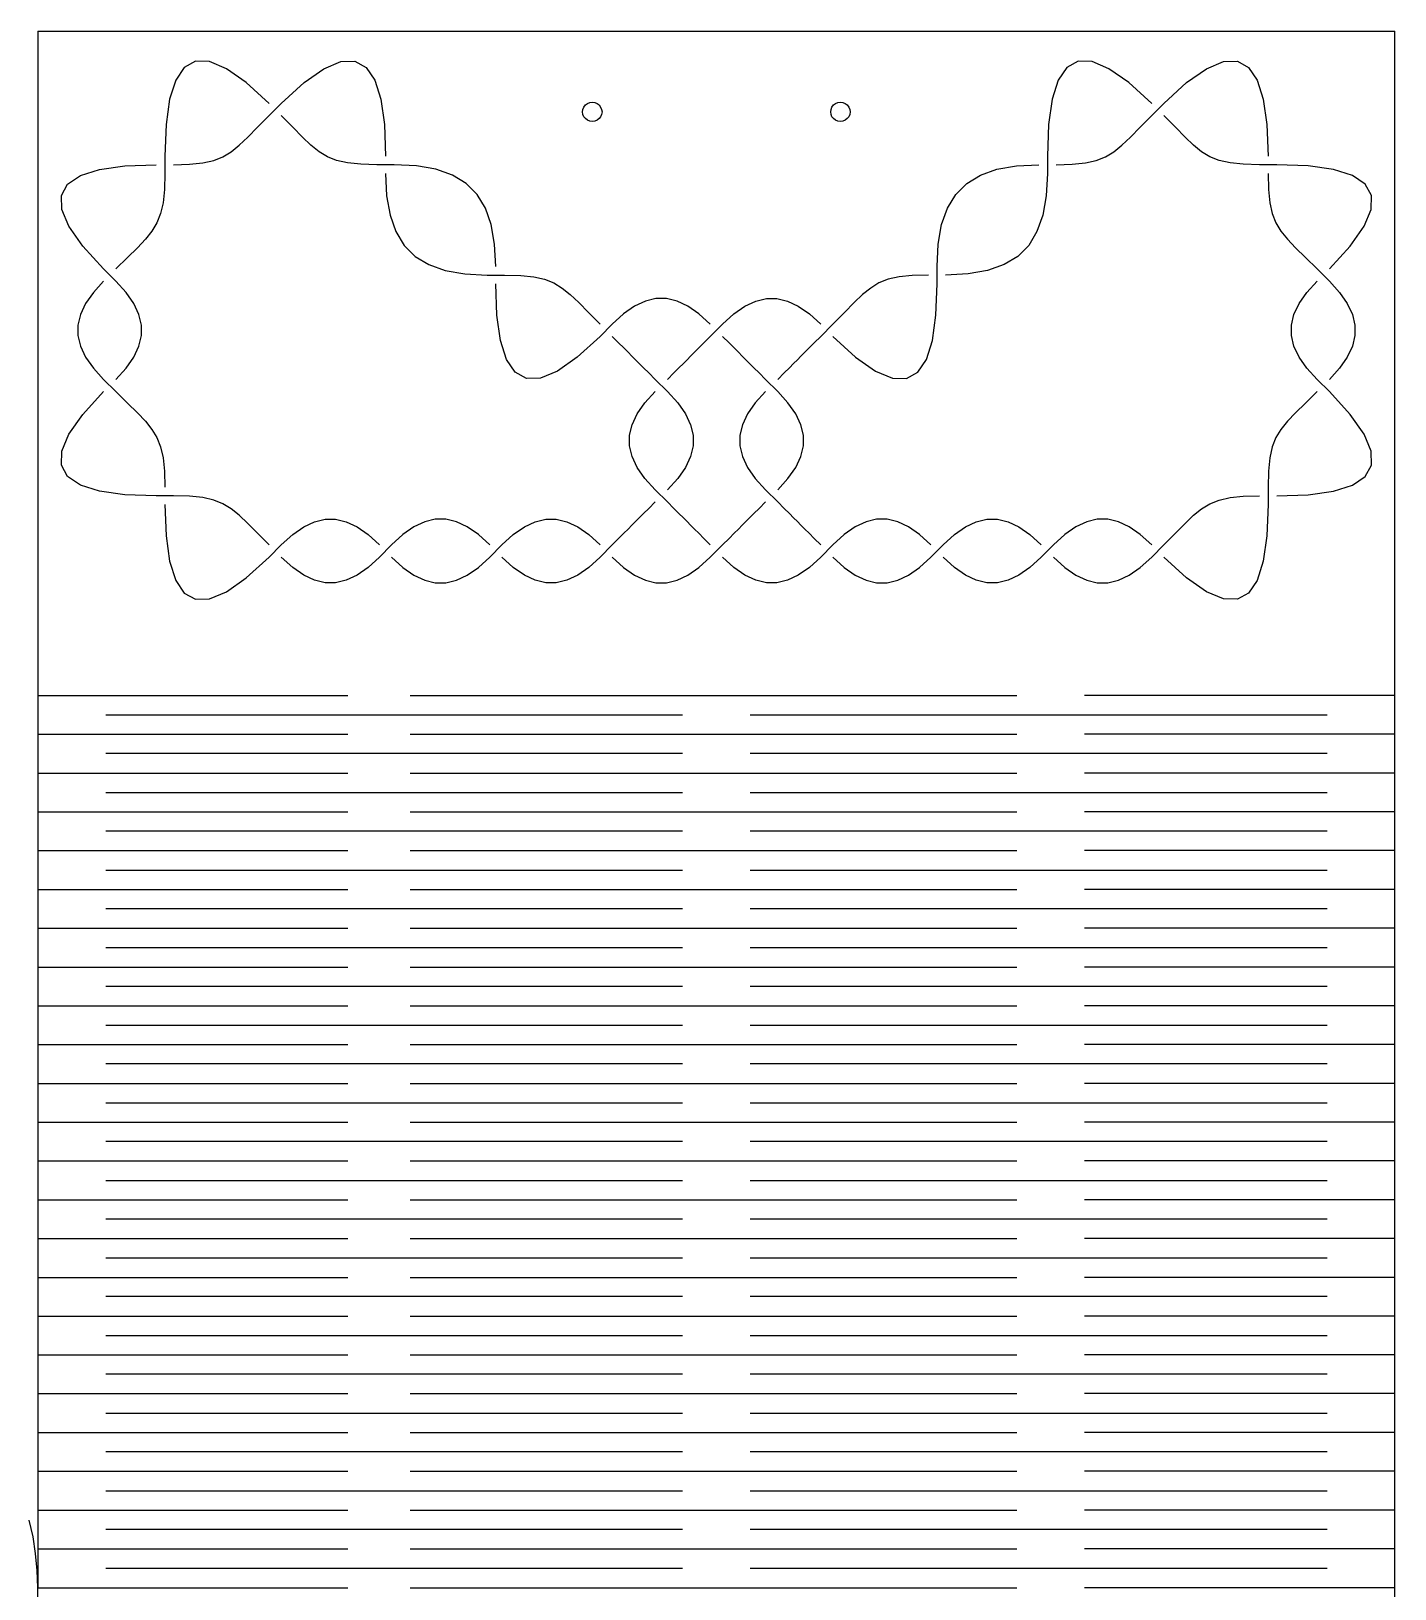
# Model space of a CAD drawing. Extents: x -112 to 112, y -170 to 170.
# Drawn here: x 0.1 to 111.8, y 40.9 to 168.4 of the extents above; entities that cross this region are included whole.
import ezdxf

# ---------------------------------------------------------------- set-up
doc = ezdxf.new("R2010")
doc.units = 0
doc.header["$MEASUREMENT"] = 0
doc.layers.get('0').update_dxf_attribs({"linetype": 'CONTINUOUS'})

msp = doc.modelspace()

# ---------------------------------------------------------------- linework, layer by layer
for p, q in [((0.64, 168.35), (111.76, 168.35)), ((0.64, 168.35), (0.64, 40.95)), ((111.76, 18.73), (111.76, 168.35)), ((13.55, 165.89), (12.63, 165.38)), ((14.7, 165.86), (13.55, 165.89)), ((16.09, 165.28), (14.7, 165.86)), ((24.07, 165.28), (25.45, 165.86)), ((25.45, 165.86), (26.6, 165.89)), ((26.6, 165.89), (27.52, 165.38)), ((85.82, 165.89), (84.9, 165.38)), ((86.97, 165.86), (85.82, 165.89)), ((88.35, 165.28), (86.97, 165.86)), ((96.34, 165.28), (97.72, 165.86)), ((97.72, 165.86), (98.87, 165.89)), ((98.87, 165.89), (99.79, 165.38)), ((12.63, 165.38), (11.93, 164.34)), ((17.71, 164.14), (16.09, 165.28)), ((22.45, 164.14), (24.07, 165.28)), ((27.52, 165.38), (28.23, 164.34)), ((84.9, 165.38), (84.19, 164.34)), ((89.98, 164.14), (88.35, 165.28)), ((94.71, 164.14), (96.34, 165.28)), ((99.79, 165.38), (100.5, 164.34)), ((11.93, 164.34), (11.43, 162.78)), ((19.58, 162.44), (17.71, 164.14)), ((20.58, 162.44), (22.45, 164.14)), ((28.23, 164.34), (28.72, 162.78)), ((84.19, 164.34), (83.7, 162.78)), ((91.85, 162.44), (89.98, 164.14)), ((92.85, 162.44), (94.71, 164.14)), ((100.5, 164.34), (100.99, 162.78)), ((11.43, 162.78), (11.14, 160.7)), ((19.58, 161.44), (20.58, 162.44)), ((28.72, 162.78), (29.02, 160.7)), ((45.25, 161.75), (45.28, 161.95)), ((45.28, 161.95), (45.35, 162.14)), ((45.35, 162.14), (45.48, 162.31)), ((45.48, 162.31), (45.64, 162.44)), ((45.64, 162.44), (45.84, 162.51)), ((45.84, 162.51), (46.04, 162.54)), ((46.04, 162.54), (46.25, 162.51)), ((46.25, 162.51), (46.44, 162.44)), ((46.44, 162.44), (46.6, 162.31)), ((46.6, 162.31), (46.73, 162.14)), ((46.73, 162.14), (46.81, 161.95)), ((46.81, 161.95), (46.84, 161.75)), ((65.57, 161.75), (65.6, 161.95)), ((65.6, 161.95), (65.67, 162.14)), ((65.67, 162.14), (65.8, 162.31)), ((65.8, 162.31), (65.96, 162.44)), ((65.96, 162.44), (66.16, 162.51)), ((66.16, 162.51), (66.36, 162.54)), ((66.36, 162.54), (66.57, 162.51)), ((66.57, 162.51), (66.76, 162.44)), ((66.76, 162.44), (66.92, 162.31)), ((66.92, 162.31), (67.05, 162.14)), ((67.05, 162.14), (67.13, 161.95)), ((67.13, 161.95), (67.16, 161.75)), ((83.7, 162.78), (83.41, 160.7)), ((91.85, 161.44), (92.85, 162.44)), ((100.99, 162.78), (101.28, 160.7)), ((11.14, 160.7), (11.04, 158.13)), ((18.64, 160.48), (19.58, 161.44)), ((21.52, 160.48), (20.58, 161.44)), ((29.02, 160.7), (29.11, 158.13)), ((45.28, 161.54), (45.25, 161.75)), ((45.35, 161.35), (45.28, 161.54)), ((45.48, 161.19), (45.35, 161.35)), ((45.64, 161.06), (45.48, 161.19)), ((45.84, 160.98), (45.64, 161.06)), ((46.04, 160.95), (45.84, 160.98)), ((46.25, 160.98), (46.04, 160.95)), ((46.44, 161.06), (46.25, 160.98)), ((46.6, 161.19), (46.44, 161.06)), ((46.73, 161.35), (46.6, 161.19)), ((46.81, 161.54), (46.73, 161.35)), ((46.84, 161.75), (46.81, 161.54)), ((65.6, 161.54), (65.57, 161.75)), ((65.67, 161.35), (65.6, 161.54)), ((65.8, 161.19), (65.67, 161.35)), ((65.96, 161.06), (65.8, 161.19)), ((66.16, 160.98), (65.96, 161.06)), ((66.36, 160.95), (66.16, 160.98)), ((66.57, 160.98), (66.36, 160.95)), ((66.76, 161.06), (66.57, 160.98)), ((66.92, 161.19), (66.76, 161.06)), ((67.05, 161.35), (66.92, 161.19)), ((67.13, 161.54), (67.05, 161.35)), ((67.16, 161.75), (67.13, 161.54)), ((83.41, 160.7), (83.31, 158.13)), ((90.9, 160.48), (91.85, 161.44)), ((93.79, 160.48), (92.85, 161.44)), ((101.28, 160.7), (101.38, 158.13)), ((17.14, 159.01), (17.84, 159.68)), ((17.84, 159.68), (18.64, 160.48)), ((22.31, 159.68), (21.52, 160.48)), ((23.01, 159.01), (22.31, 159.68)), ((89.41, 159.01), (90.11, 159.68)), ((90.11, 159.68), (90.9, 160.48)), ((94.58, 159.68), (93.79, 160.48)), ((95.28, 159.01), (94.58, 159.68)), ((11.04, 158.13), (11.04, 156.71)), ((15.8, 158.07), (16.48, 158.48)), ((16.48, 158.48), (17.14, 159.01)), ((23.67, 158.48), (23.01, 159.01)), ((24.35, 158.07), (23.67, 158.48)), ((83.31, 158.13), (83.31, 156.71)), ((88.07, 158.07), (88.75, 158.48)), ((88.75, 158.48), (89.41, 159.01)), ((95.94, 158.48), (95.28, 159.01)), ((96.62, 158.07), (95.94, 158.48)), ((4.13, 156.54), (5.69, 157.03)), ((5.69, 157.03), (7.76, 157.32)), ((7.76, 157.32), (10.34, 157.42)), ((11.75, 157.42), (13.07, 157.46)), ((13.07, 157.46), (14.15, 157.57)), ((14.15, 157.57), (15.04, 157.77)), ((15.04, 157.77), (15.8, 158.07)), ((25.11, 157.77), (24.35, 158.07)), ((26, 157.57), (25.11, 157.77)), ((27.08, 157.46), (26, 157.57)), ((28.41, 157.42), (27.08, 157.46)), ((29.82, 157.42), (28.41, 157.42)), ((31.65, 157.33), (29.82, 157.42)), ((33.24, 157.05), (31.65, 157.33)), ((34.59, 156.57), (33.24, 157.05)), ((77.83, 156.57), (79.18, 157.05)), ((79.18, 157.05), (80.77, 157.33)), ((80.77, 157.33), (82.61, 157.42)), ((84.02, 157.42), (85.34, 157.46)), ((85.34, 157.46), (86.42, 157.57)), ((86.42, 157.57), (87.31, 157.77)), ((87.31, 157.77), (88.07, 158.07)), ((97.38, 157.77), (96.62, 158.07)), ((98.27, 157.57), (97.38, 157.77)), ((99.35, 157.46), (98.27, 157.57)), ((100.67, 157.42), (99.35, 157.46)), ((102.09, 157.42), (100.67, 157.42)), ((104.66, 157.32), (102.09, 157.42)), ((106.73, 157.03), (104.66, 157.32)), ((108.3, 156.54), (106.73, 157.03)), ((2.57, 154.91), (3.08, 155.83)), ((3.08, 155.83), (4.13, 156.54)), ((11.04, 156.71), (11.01, 155.39)), ((29.11, 156.71), (29.2, 154.88)), ((35.71, 155.89), (34.59, 156.57)), ((36.61, 154.99), (35.71, 155.89)), ((75.81, 154.99), (76.71, 155.89)), ((76.71, 155.89), (77.83, 156.57)), ((83.31, 156.71), (83.22, 154.88)), ((101.38, 156.71), (101.41, 155.39)), ((109.34, 155.83), (108.3, 156.54)), ((109.85, 154.91), (109.34, 155.83)), ((2.6, 153.76), (2.57, 154.91)), ((10.9, 154.31), (10.69, 153.42)), ((11.01, 155.39), (10.9, 154.31)), ((29.2, 154.88), (29.48, 153.29)), ((37.29, 153.87), (36.61, 154.99)), ((75.13, 153.87), (75.81, 154.99)), ((83.22, 154.88), (82.94, 153.29)), ((101.41, 155.39), (101.53, 154.31)), ((101.53, 154.31), (101.73, 153.42)), ((109.82, 153.76), (109.85, 154.91)), ((3.18, 152.38), (2.6, 153.76)), ((10.69, 153.42), (10.39, 152.66)), ((29.48, 153.29), (29.96, 151.94)), ((37.77, 152.52), (37.29, 153.87)), ((74.65, 152.52), (75.13, 153.87)), ((82.94, 153.29), (82.46, 151.94)), ((101.73, 153.42), (102.03, 152.66)), ((109.24, 152.38), (109.82, 153.76)), ((4.32, 150.76), (3.18, 152.38)), ((9.98, 151.98), (9.45, 151.32)), ((10.39, 152.66), (9.98, 151.98)), ((29.96, 151.94), (30.64, 150.82)), ((38.05, 150.93), (37.77, 152.52)), ((74.37, 150.93), (74.65, 152.52)), ((82.46, 151.94), (81.78, 150.82)), ((102.03, 152.66), (102.44, 151.98)), ((102.44, 151.98), (102.97, 151.32)), ((108.1, 150.76), (109.24, 152.38)), ((6.03, 148.89), (4.32, 150.76)), ((8.79, 150.62), (7.98, 149.83)), ((9.45, 151.32), (8.79, 150.62)), ((30.64, 150.82), (31.54, 149.92)), ((38.14, 149.09), (38.05, 150.93)), ((74.28, 149.09), (74.37, 150.93)), ((81.78, 150.82), (80.88, 149.92)), ((102.97, 151.32), (103.64, 150.62)), ((103.64, 150.62), (104.44, 149.83)), ((106.4, 148.89), (108.1, 150.76)), ((7.98, 149.83), (7.03, 148.89)), ((31.54, 149.92), (32.66, 149.24)), ((32.66, 149.24), (34.01, 148.76)), ((79.76, 149.24), (78.41, 148.76)), ((80.88, 149.92), (79.76, 149.24)), ((104.44, 149.83), (105.4, 148.89)), ((7.03, 147.89), (6.03, 148.89)), ((34.01, 148.76), (35.6, 148.48)), ((35.6, 148.48), (37.44, 148.39)), ((37.44, 148.39), (38.85, 148.39)), ((38.85, 148.39), (40.18, 148.35)), ((40.18, 148.35), (41.25, 148.24)), ((41.25, 148.24), (42.14, 148.04)), ((42.14, 148.04), (42.9, 147.74)), ((70.28, 148.04), (69.52, 147.74)), ((71.17, 148.24), (70.28, 148.04)), ((72.25, 148.35), (71.17, 148.24)), ((73.57, 148.39), (72.25, 148.35)), ((74.28, 147.68), (74.28, 149.09)), ((76.82, 148.48), (74.98, 148.39)), ((78.41, 148.76), (76.82, 148.48)), ((105.4, 148.89), (106.4, 147.89)), ((5.19, 146.96), (4.55, 146.05)), ((6.03, 147.89), (5.19, 146.96)), ((7.87, 146.96), (7.03, 147.89)), ((8.5, 146.05), (7.87, 146.96)), ((38.24, 145.11), (38.14, 147.68)), ((42.9, 147.74), (43.58, 147.32)), ((43.58, 147.32), (44.24, 146.79)), ((44.24, 146.79), (44.94, 146.13)), ((68.18, 146.79), (67.48, 146.13)), ((68.84, 147.32), (68.18, 146.79)), ((69.52, 147.74), (68.84, 147.32)), ((74.18, 145.11), (74.28, 147.68)), ((103.92, 146.05), (104.56, 146.96)), ((104.56, 146.96), (105.4, 147.89)), ((106.4, 147.89), (107.24, 146.96)), ((107.24, 146.96), (107.87, 146.05)), ((4.55, 146.05), (4.13, 145.17)), ((8.92, 145.17), (8.5, 146.05)), ((44.94, 146.13), (45.74, 145.33)), ((49.51, 145.84), (48.61, 145.21)), ((50.39, 146.26), (49.51, 145.84)), ((51.26, 146.47), (50.39, 146.26)), ((52.13, 146.47), (51.26, 146.47)), ((53, 146.26), (52.13, 146.47)), ((53.88, 145.84), (53, 146.26)), ((54.78, 145.21), (53.88, 145.84)), ((57.64, 145.21), (58.54, 145.84)), ((58.54, 145.84), (59.43, 146.26)), ((59.43, 146.26), (60.3, 146.47)), ((60.3, 146.47), (61.16, 146.47)), ((61.16, 146.47), (62.03, 146.26)), ((62.03, 146.26), (62.91, 145.84)), ((62.91, 145.84), (63.82, 145.21)), ((67.48, 146.13), (66.69, 145.33)), ((103.5, 145.17), (103.92, 146.05)), ((107.87, 146.05), (108.29, 145.17)), ((4.13, 145.17), (3.92, 144.3)), ((3.92, 144.3), (3.92, 143.44)), ((9.13, 144.3), (8.92, 145.17)), ((9.13, 143.44), (9.13, 144.3)), ((38.53, 143.03), (38.24, 145.11)), ((45.74, 145.33), (46.68, 144.37)), ((47.68, 144.37), (46.68, 143.37)), ((48.61, 145.21), (47.68, 144.37)), ((55.71, 144.37), (54.78, 145.21)), ((55.71, 143.37), (56.71, 144.37)), ((56.71, 144.37), (57.64, 145.21)), ((63.82, 145.21), (64.75, 144.37)), ((65.74, 144.37), (64.75, 143.37)), ((66.69, 145.33), (65.74, 144.37)), ((73.89, 143.03), (74.18, 145.11)), ((103.29, 144.3), (103.5, 145.17)), ((103.29, 143.44), (103.29, 144.3)), ((108.29, 145.17), (108.5, 144.3)), ((108.5, 144.3), (108.5, 143.44)), ((3.92, 143.44), (4.13, 142.57)), ((8.92, 142.57), (9.13, 143.44)), ((39.03, 141.47), (38.53, 143.03)), ((46.68, 143.37), (44.81, 141.66)), ((47.68, 143.37), (48.2, 142.84)), ((48.2, 142.84), (48.63, 142.42)), ((54.76, 142.42), (55.19, 142.84)), ((55.19, 142.84), (55.71, 143.37)), ((57.24, 142.84), (56.71, 143.37)), ((57.66, 142.42), (57.24, 142.84)), ((64.22, 142.84), (63.8, 142.42)), ((64.75, 143.37), (64.22, 142.84)), ((65.74, 143.37), (67.61, 141.66)), ((73.4, 141.47), (73.89, 143.03)), ((103.5, 142.57), (103.29, 143.44)), ((108.5, 143.44), (108.29, 142.57)), ((4.13, 142.57), (4.55, 141.68)), ((4.55, 141.68), (5.19, 140.78)), ((7.87, 140.78), (8.5, 141.68)), ((8.5, 141.68), (8.92, 142.57)), ((44.81, 141.66), (43.19, 140.52)), ((48.63, 142.42), (48.98, 142.07)), ((48.98, 142.07), (49.29, 141.76)), ((49.29, 141.76), (49.58, 141.46)), ((53.81, 141.46), (54.1, 141.76)), ((54.1, 141.76), (54.41, 142.07)), ((54.41, 142.07), (54.76, 142.42)), ((58.01, 142.07), (57.66, 142.42)), ((58.32, 141.76), (58.01, 142.07)), ((58.62, 141.46), (58.32, 141.76)), ((63.13, 141.76), (62.84, 141.46)), ((63.44, 142.07), (63.13, 141.76)), ((63.8, 142.42), (63.44, 142.07)), ((67.61, 141.66), (69.24, 140.52)), ((103.92, 141.68), (103.5, 142.57)), ((104.56, 140.78), (103.92, 141.68)), ((107.87, 141.68), (107.24, 140.78)), ((108.29, 142.57), (107.87, 141.68)), ((5.19, 140.78), (6.03, 139.85)), ((7.03, 139.85), (7.87, 140.78)), ((39.73, 140.43), (39.03, 141.47)), ((40.66, 139.92), (39.73, 140.43)), ((43.19, 140.52), (41.8, 139.94)), ((49.58, 141.46), (49.89, 141.16)), ((49.89, 141.16), (50.24, 140.8)), ((50.24, 140.8), (50.67, 140.38)), ((50.67, 140.38), (51.2, 139.85)), ((52.19, 139.85), (52.72, 140.38)), ((52.72, 140.38), (53.14, 140.8)), ((53.14, 140.8), (53.5, 141.16)), ((53.5, 141.16), (53.81, 141.46)), ((58.93, 141.16), (58.62, 141.46)), ((59.28, 140.8), (58.93, 141.16)), ((59.7, 140.38), (59.28, 140.8)), ((60.23, 139.85), (59.7, 140.38)), ((61.75, 140.38), (61.23, 139.85)), ((62.18, 140.8), (61.75, 140.38)), ((62.53, 141.16), (62.18, 140.8)), ((62.84, 141.46), (62.53, 141.16)), ((69.24, 140.52), (70.62, 139.94)), ((71.77, 139.92), (72.69, 140.43)), ((72.69, 140.43), (73.4, 141.47)), ((105.4, 139.85), (104.56, 140.78)), ((107.24, 140.78), (106.4, 139.85)), ((6.03, 139.85), (7.03, 138.85)), ((41.8, 139.94), (40.66, 139.92)), ((51.2, 139.85), (52.19, 138.85)), ((61.23, 138.85), (60.23, 139.85)), ((70.62, 139.94), (71.77, 139.92)), ((106.4, 138.85), (105.4, 139.85)), ((4.32, 136.98), (6.03, 138.85)), ((7.03, 138.85), (7.98, 137.91)), ((7.98, 137.91), (8.79, 137.12)), ((49.72, 137.02), (50.35, 137.92)), ((50.35, 137.92), (51.2, 138.85)), ((52.19, 138.85), (53.04, 137.92)), ((53.04, 137.92), (53.67, 137.02)), ((59.39, 137.92), (58.76, 137.02)), ((60.23, 138.85), (59.39, 137.92)), ((62.07, 137.92), (61.23, 138.85)), ((62.7, 137.02), (62.07, 137.92)), ((104.44, 137.91), (103.64, 137.12)), ((105.4, 138.85), (104.44, 137.91)), ((108.1, 136.98), (106.4, 138.85)), ((3.18, 135.36), (4.32, 136.98)), ((8.79, 137.12), (9.45, 136.42)), ((49.3, 136.14), (49.72, 137.02)), ((53.67, 137.02), (54.09, 136.14)), ((58.76, 137.02), (58.34, 136.14)), ((63.12, 136.14), (62.7, 137.02)), ((103.64, 137.12), (102.97, 136.42)), ((109.24, 135.36), (108.1, 136.98)), ((2.6, 133.98), (3.18, 135.36)), ((9.45, 136.42), (9.98, 135.76)), ((9.98, 135.76), (10.39, 135.08)), ((49.09, 135.27), (49.3, 136.14)), ((49.09, 134.4), (49.09, 135.27)), ((54.09, 136.14), (54.3, 135.27)), ((54.3, 135.27), (54.3, 134.4)), ((58.34, 136.14), (58.13, 135.27)), ((58.13, 135.27), (58.13, 134.4)), ((63.33, 135.27), (63.12, 136.14)), ((63.33, 134.4), (63.33, 135.27)), ((102.44, 135.76), (102.03, 135.08)), ((102.97, 136.42), (102.44, 135.76)), ((109.82, 133.98), (109.24, 135.36)), ((2.57, 132.83), (2.6, 133.98)), ((10.39, 135.08), (10.69, 134.32)), ((10.69, 134.32), (10.9, 133.43)), ((49.3, 133.53), (49.09, 134.4)), ((54.3, 134.4), (54.09, 133.53)), ((58.13, 134.4), (58.34, 133.53)), ((63.12, 133.53), (63.33, 134.4)), ((101.73, 134.32), (101.53, 133.43)), ((102.03, 135.08), (101.73, 134.32)), ((109.85, 132.83), (109.82, 133.98)), ((3.08, 131.91), (2.57, 132.83)), ((10.9, 133.43), (11.01, 132.35)), ((49.72, 132.65), (49.3, 133.53)), ((50.35, 131.75), (49.72, 132.65)), ((53.67, 132.65), (53.04, 131.75)), ((54.09, 133.53), (53.67, 132.65)), ((58.34, 133.53), (58.76, 132.65)), ((58.76, 132.65), (59.39, 131.75)), ((62.07, 131.75), (62.7, 132.65)), ((62.7, 132.65), (63.12, 133.53)), ((101.53, 133.43), (101.41, 132.35)), ((109.34, 131.91), (109.85, 132.83)), ((4.13, 131.2), (3.08, 131.91)), ((11.01, 132.35), (11.04, 131.03)), ((51.2, 130.82), (50.35, 131.75)), ((53.04, 131.75), (52.19, 130.82)), ((59.39, 131.75), (60.23, 130.82)), ((61.23, 130.82), (62.07, 131.75)), ((101.41, 132.35), (101.38, 131.03)), ((108.3, 131.2), (109.34, 131.91)), ((5.69, 130.71), (4.13, 131.2)), ((7.76, 130.41), (5.69, 130.71)), ((10.34, 130.32), (7.76, 130.41)), ((11.75, 130.32), (10.34, 130.32)), ((13.07, 130.28), (11.75, 130.32)), ((14.15, 130.17), (13.07, 130.28)), ((15.04, 129.97), (14.15, 130.17)), ((52.19, 129.82), (51.2, 130.82)), ((60.23, 130.82), (61.23, 129.82)), ((97.38, 129.97), (98.27, 130.17)), ((98.27, 130.17), (99.35, 130.28)), ((99.35, 130.28), (100.67, 130.32)), ((101.38, 131.03), (101.38, 129.61)), ((102.09, 130.32), (104.66, 130.41)), ((104.66, 130.41), (106.73, 130.71)), ((106.73, 130.71), (108.3, 131.2)), ((11.04, 129.61), (11.14, 127.04)), ((15.8, 129.67), (15.04, 129.97)), ((16.48, 129.26), (15.8, 129.67)), ((17.14, 128.73), (16.48, 129.26)), ((50.24, 128.87), (49.89, 128.52)), ((50.67, 129.29), (50.24, 128.87)), ((51.2, 129.82), (50.67, 129.29)), ((52.72, 129.29), (52.19, 129.82)), ((53.14, 128.87), (52.72, 129.29)), ((53.5, 128.52), (53.14, 128.87)), ((58.93, 128.52), (59.28, 128.87)), ((59.28, 128.87), (59.7, 129.29)), ((59.7, 129.29), (60.23, 129.82)), ((61.23, 129.82), (61.75, 129.29)), ((61.75, 129.29), (62.18, 128.87)), ((62.18, 128.87), (62.53, 128.52)), ((95.28, 128.73), (95.94, 129.26)), ((95.94, 129.26), (96.62, 129.67)), ((96.62, 129.67), (97.38, 129.97)), ((101.38, 129.61), (101.28, 127.04)), ((17.84, 128.06), (17.14, 128.73)), ((18.64, 127.26), (17.84, 128.06)), ((21.51, 127.14), (22.41, 127.77)), ((22.41, 127.77), (23.29, 128.2)), ((23.29, 128.2), (24.16, 128.41)), ((24.16, 128.41), (25.03, 128.41)), ((25.03, 128.41), (25.9, 128.2)), ((25.9, 128.2), (26.78, 127.77)), ((26.78, 127.77), (27.68, 127.14)), ((31.44, 127.77), (30.54, 127.14)), ((32.32, 128.2), (31.44, 127.77)), ((33.19, 128.41), (32.32, 128.2)), ((34.06, 128.41), (33.19, 128.41)), ((34.93, 128.2), (34.06, 128.41)), ((35.81, 127.77), (34.93, 128.2)), ((36.72, 127.14), (35.81, 127.77)), ((39.57, 127.14), (40.48, 127.77)), ((40.48, 127.77), (41.36, 128.2)), ((41.36, 128.2), (42.23, 128.41)), ((42.23, 128.41), (43.09, 128.41)), ((43.09, 128.41), (43.96, 128.2)), ((43.96, 128.2), (44.85, 127.77)), ((44.85, 127.77), (45.75, 127.14)), ((48.98, 127.6), (48.63, 127.25)), ((49.29, 127.91), (48.98, 127.6)), ((49.58, 128.21), (49.29, 127.91)), ((49.89, 128.52), (49.58, 128.21)), ((53.81, 128.21), (53.5, 128.52)), ((54.1, 127.91), (53.81, 128.21)), ((54.41, 127.6), (54.1, 127.91)), ((54.76, 127.25), (54.41, 127.6)), ((57.66, 127.25), (58.01, 127.6)), ((58.01, 127.6), (58.32, 127.91)), ((58.32, 127.91), (58.62, 128.21)), ((58.62, 128.21), (58.93, 128.52)), ((62.53, 128.52), (62.84, 128.21)), ((62.84, 128.21), (63.13, 127.91)), ((63.13, 127.91), (63.44, 127.6)), ((63.44, 127.6), (63.8, 127.25)), ((67.58, 127.77), (66.67, 127.14)), ((68.46, 128.2), (67.58, 127.77)), ((69.33, 128.41), (68.46, 128.2)), ((70.2, 128.41), (69.33, 128.41)), ((71.07, 128.2), (70.2, 128.41)), ((71.95, 127.77), (71.07, 128.2)), ((72.85, 127.14), (71.95, 127.77)), ((75.71, 127.14), (76.61, 127.77)), ((76.61, 127.77), (77.49, 128.2)), ((77.49, 128.2), (78.36, 128.41)), ((78.36, 128.41), (79.23, 128.41)), ((79.23, 128.41), (80.1, 128.2)), ((80.1, 128.2), (80.98, 127.77)), ((80.98, 127.77), (81.88, 127.14)), ((85.64, 127.77), (84.74, 127.14)), ((86.53, 128.2), (85.64, 127.77)), ((87.4, 128.41), (86.53, 128.2)), ((88.26, 128.41), (87.4, 128.41)), ((89.13, 128.2), (88.26, 128.41)), ((90.01, 127.77), (89.13, 128.2)), ((90.92, 127.14), (90.01, 127.77)), ((93.79, 127.26), (94.58, 128.06)), ((94.58, 128.06), (95.28, 128.73)), ((11.14, 127.04), (11.43, 124.96)), ((19.58, 126.3), (18.64, 127.26)), ((19.58, 125.3), (20.58, 126.3)), ((20.58, 126.3), (21.51, 127.14)), ((27.68, 127.14), (28.61, 126.3)), ((29.61, 126.3), (28.61, 125.3)), ((30.54, 127.14), (29.61, 126.3)), ((37.65, 126.3), (36.72, 127.14)), ((37.65, 125.3), (38.64, 126.3)), ((38.64, 126.3), (39.57, 127.14)), ((45.75, 127.14), (46.68, 126.3)), ((47.68, 126.3), (46.68, 125.3)), ((48.2, 126.83), (47.68, 126.3)), ((48.63, 127.25), (48.2, 126.83)), ((55.19, 126.83), (54.76, 127.25)), ((55.71, 126.3), (55.19, 126.83)), ((55.71, 125.3), (56.71, 126.3)), ((56.71, 126.3), (57.24, 126.83)), ((57.24, 126.83), (57.66, 127.25)), ((63.8, 127.25), (64.22, 126.83)), ((64.22, 126.83), (64.75, 126.3)), ((65.74, 126.3), (64.75, 125.3)), ((66.67, 127.14), (65.74, 126.3)), ((73.78, 126.3), (72.85, 127.14)), ((73.78, 125.3), (74.78, 126.3)), ((74.78, 126.3), (75.71, 127.14)), ((81.88, 127.14), (82.81, 126.3)), ((83.81, 126.3), (82.81, 125.3)), ((84.74, 127.14), (83.81, 126.3)), ((91.85, 126.3), (90.92, 127.14)), ((91.85, 125.3), (92.85, 126.3)), ((92.85, 126.3), (93.79, 127.26)), ((101.28, 127.04), (100.99, 124.96)), ((11.43, 124.96), (11.93, 123.4)), ((17.71, 123.6), (19.58, 125.3)), ((21.51, 124.46), (20.58, 125.3)), ((28.61, 125.3), (27.68, 124.46)), ((29.61, 125.3), (30.54, 124.46)), ((36.72, 124.46), (37.65, 125.3)), ((39.57, 124.46), (38.64, 125.3)), ((46.68, 125.3), (45.75, 124.46)), ((47.68, 125.3), (48.61, 124.46)), ((54.78, 124.46), (55.71, 125.3)), ((57.64, 124.46), (56.71, 125.3)), ((64.75, 125.3), (63.82, 124.46)), ((65.74, 125.3), (66.67, 124.46)), ((72.85, 124.46), (73.78, 125.3)), ((75.71, 124.46), (74.78, 125.3)), ((82.81, 125.3), (81.88, 124.46)), ((83.81, 125.3), (84.74, 124.46)), ((90.92, 124.46), (91.85, 125.3)), ((94.71, 123.6), (92.85, 125.3)), ((100.99, 124.96), (100.5, 123.4)), ((22.41, 123.83), (21.51, 124.46)), ((23.29, 123.41), (22.41, 123.83)), ((26.78, 123.83), (25.9, 123.41)), ((27.68, 124.46), (26.78, 123.83)), ((30.54, 124.46), (31.44, 123.83)), ((31.44, 123.83), (32.32, 123.41)), ((34.93, 123.41), (35.81, 123.83)), ((35.81, 123.83), (36.72, 124.46)), ((40.48, 123.83), (39.57, 124.46)), ((41.36, 123.41), (40.48, 123.83)), ((44.85, 123.83), (43.96, 123.41)), ((45.75, 124.46), (44.85, 123.83)), ((48.61, 124.46), (49.51, 123.83)), ((49.51, 123.83), (50.39, 123.41)), ((53, 123.41), (53.88, 123.83)), ((53.88, 123.83), (54.78, 124.46)), ((58.54, 123.83), (57.64, 124.46)), ((59.43, 123.41), (58.54, 123.83)), ((62.91, 123.83), (62.03, 123.41)), ((63.82, 124.46), (62.91, 123.83)), ((66.67, 124.46), (67.58, 123.83)), ((67.58, 123.83), (68.46, 123.41)), ((71.07, 123.41), (71.95, 123.83)), ((71.95, 123.83), (72.85, 124.46)), ((76.61, 123.83), (75.71, 124.46)), ((77.49, 123.41), (76.61, 123.83)), ((80.98, 123.83), (80.1, 123.41)), ((81.88, 124.46), (80.98, 123.83)), ((84.74, 124.46), (85.64, 123.83)), ((85.64, 123.83), (86.53, 123.41)), ((89.13, 123.41), (90.01, 123.83)), ((90.01, 123.83), (90.92, 124.46)), ((11.93, 123.4), (12.63, 122.36)), ((14.7, 121.88), (16.09, 122.46)), ((16.09, 122.46), (17.71, 123.6)), ((24.16, 123.2), (23.29, 123.41)), ((25.03, 123.2), (24.16, 123.2)), ((25.9, 123.41), (25.03, 123.2)), ((32.32, 123.41), (33.19, 123.2)), ((33.19, 123.2), (34.06, 123.2)), ((34.06, 123.2), (34.93, 123.41)), ((42.23, 123.2), (41.36, 123.41)), ((43.09, 123.2), (42.23, 123.2)), ((43.96, 123.41), (43.09, 123.2)), ((50.39, 123.41), (51.26, 123.2)), ((51.26, 123.2), (52.13, 123.2)), ((52.13, 123.2), (53, 123.41)), ((60.3, 123.2), (59.43, 123.41)), ((61.16, 123.2), (60.3, 123.2)), ((62.03, 123.41), (61.16, 123.2)), ((68.46, 123.41), (69.33, 123.2)), ((69.33, 123.2), (70.2, 123.2)), ((70.2, 123.2), (71.07, 123.41)), ((78.36, 123.2), (77.49, 123.41)), ((79.23, 123.2), (78.36, 123.2)), ((80.1, 123.41), (79.23, 123.2)), ((86.53, 123.41), (87.4, 123.2)), ((87.4, 123.2), (88.26, 123.2)), ((88.26, 123.2), (89.13, 123.41)), ((96.34, 122.46), (94.71, 123.6)), ((97.72, 121.88), (96.34, 122.46)), ((100.5, 123.4), (99.79, 122.36)), ((12.63, 122.36), (13.55, 121.85)), ((13.55, 121.85), (14.7, 121.88)), ((98.87, 121.85), (97.72, 121.88)), ((99.79, 122.36), (98.87, 121.85)), ((0.64, 113.98), (26.04, 113.98)), ((31.12, 113.98), (80.81, 113.98)), ((111.76, 113.98), (86.36, 113.98)), ((6.2, 112.39), (53.42, 112.39)), ((58.98, 112.39), (106.21, 112.39)), ((0.64, 110.8), (26.04, 110.8)), ((31.12, 110.8), (80.81, 110.8)), ((111.76, 110.8), (86.36, 110.8)), ((53.42, 109.22), (6.2, 109.22)), ((106.21, 109.22), (58.98, 109.22)), ((0.64, 107.63), (26.04, 107.63)), ((31.12, 107.63), (80.81, 107.63)), ((111.76, 107.63), (86.36, 107.63)), ((6.2, 106.04), (53.42, 106.04)), ((58.98, 106.04), (106.21, 106.04)), ((0.64, 104.45), (26.04, 104.45)), ((31.12, 104.45), (80.81, 104.45)), ((111.76, 104.45), (86.36, 104.45)), ((53.42, 102.87), (6.2, 102.87)), ((106.21, 102.87), (58.98, 102.87)), ((0.64, 101.28), (26.04, 101.28)), ((31.12, 101.28), (80.81, 101.28)), ((111.76, 101.28), (86.36, 101.28)), ((6.2, 99.69), (53.42, 99.69)), ((58.98, 99.69), (106.21, 99.69)), ((0.64, 98.1), (26.04, 98.1)), ((31.12, 98.1), (80.81, 98.1)), ((111.76, 98.1), (86.36, 98.1)), ((53.42, 96.52), (6.2, 96.52)), ((106.21, 96.52), (58.98, 96.52)), ((0.64, 94.93), (26.04, 94.93)), ((31.12, 94.93), (80.81, 94.93)), ((111.76, 94.93), (86.36, 94.93)), ((6.2, 93.34), (53.42, 93.34)), ((58.98, 93.34), (106.21, 93.34)), ((0.64, 91.75), (26.04, 91.75)), ((31.12, 91.75), (80.81, 91.75)), ((111.76, 91.75), (86.36, 91.75)), ((53.42, 90.17), (6.2, 90.17)), ((106.21, 90.17), (58.98, 90.17)), ((0.64, 88.58), (26.04, 88.58)), ((31.12, 88.58), (80.81, 88.58)), ((111.76, 88.58), (86.36, 88.58)), ((6.2, 86.99), (53.42, 86.99)), ((58.98, 86.99), (106.21, 86.99)), ((0.64, 85.4), (26.04, 85.4)), ((31.12, 85.4), (80.81, 85.4)), ((111.76, 85.4), (86.36, 85.4)), ((53.42, 83.82), (6.2, 83.82)), ((106.21, 83.82), (58.98, 83.82)), ((0.64, 82.23), (26.04, 82.23)), ((31.12, 82.23), (80.81, 82.23)), ((111.76, 82.23), (86.36, 82.23)), ((6.2, 80.64), (53.42, 80.64)), ((58.98, 80.64), (106.21, 80.64)), ((0.64, 79.05), (26.04, 79.05)), ((31.12, 79.05), (80.81, 79.05)), ((111.76, 79.05), (86.36, 79.05)), ((53.42, 77.47), (6.2, 77.47)), ((106.21, 77.47), (58.98, 77.47)), ((0.64, 75.88), (26.04, 75.88)), ((31.12, 75.88), (80.81, 75.88)), ((111.76, 75.88), (86.36, 75.88)), ((6.2, 74.29), (53.42, 74.29)), ((58.98, 74.29), (106.21, 74.29)), ((0.64, 72.7), (26.04, 72.7)), ((31.12, 72.7), (80.81, 72.7)), ((111.76, 72.7), (86.36, 72.7)), ((53.42, 71.12), (6.2, 71.12)), ((106.21, 71.12), (58.98, 71.12)), ((0.64, 69.53), (26.04, 69.53)), ((31.12, 69.53), (80.81, 69.53)), ((111.76, 69.53), (86.36, 69.53)), ((6.2, 67.94), (53.42, 67.94)), ((58.98, 67.94), (106.21, 67.94)), ((0.64, 66.35), (26.04, 66.35)), ((31.12, 66.35), (80.81, 66.35)), ((111.76, 66.35), (86.36, 66.35)), ((53.42, 64.77), (6.2, 64.77)), ((106.21, 64.77), (58.98, 64.77)), ((0.64, 63.18), (26.04, 63.18)), ((31.12, 63.18), (80.81, 63.18)), ((111.76, 63.18), (86.36, 63.18)), ((6.2, 61.59), (53.42, 61.59)), ((58.98, 61.59), (106.21, 61.59)), ((0.64, 60), (26.04, 60)), ((31.12, 60), (80.81, 60)), ((111.76, 60), (86.36, 60)), ((53.42, 58.42), (6.2, 58.42)), ((106.21, 58.42), (58.98, 58.42)), ((0.64, 56.83), (26.04, 56.83)), ((31.12, 56.83), (80.81, 56.83)), ((111.76, 56.83), (86.36, 56.83)), ((6.2, 55.24), (53.42, 55.24)), ((58.98, 55.24), (106.21, 55.24)), ((0.64, 53.65), (26.04, 53.65)), ((31.12, 53.65), (80.81, 53.65)), ((111.76, 53.65), (86.36, 53.65)), ((53.42, 52.07), (6.2, 52.07)), ((106.21, 52.07), (58.98, 52.07)), ((0.64, 50.48), (26.04, 50.48)), ((31.12, 50.48), (80.81, 50.48)), ((111.76, 50.48), (86.36, 50.48)), ((6.2, 48.89), (53.42, 48.89)), ((58.98, 48.89), (106.21, 48.89)), ((0.64, 47.3), (26.04, 47.3)), ((31.12, 47.3), (80.81, 47.3)), ((111.76, 47.3), (86.36, 47.3)), ((0.25, 45.12), (-0.06, 46.48)), ((0.46, 43.74), (0.25, 45.12)), ((53.42, 45.72), (6.2, 45.72)), ((106.21, 45.72), (58.98, 45.72)), ((0.6, 42.35), (0.46, 43.74)), ((0.64, 44.13), (26.04, 44.13)), ((31.12, 44.13), (80.81, 44.13)), ((111.76, 44.13), (86.36, 44.13)), ((0.64, 40.95), (0.6, 42.35)), ((6.2, 42.54), (53.42, 42.54)), ((58.98, 42.54), (106.21, 42.54)), ((0.64, 18.73), (0.64, 40.95)), ((0.64, 40.95), (26.04, 40.95)), ((31.12, 40.95), (80.81, 40.95)), ((111.76, 40.95), (86.36, 40.95))]:
    msp.add_line(p, q)

doc.saveas('drawing.dxf')
